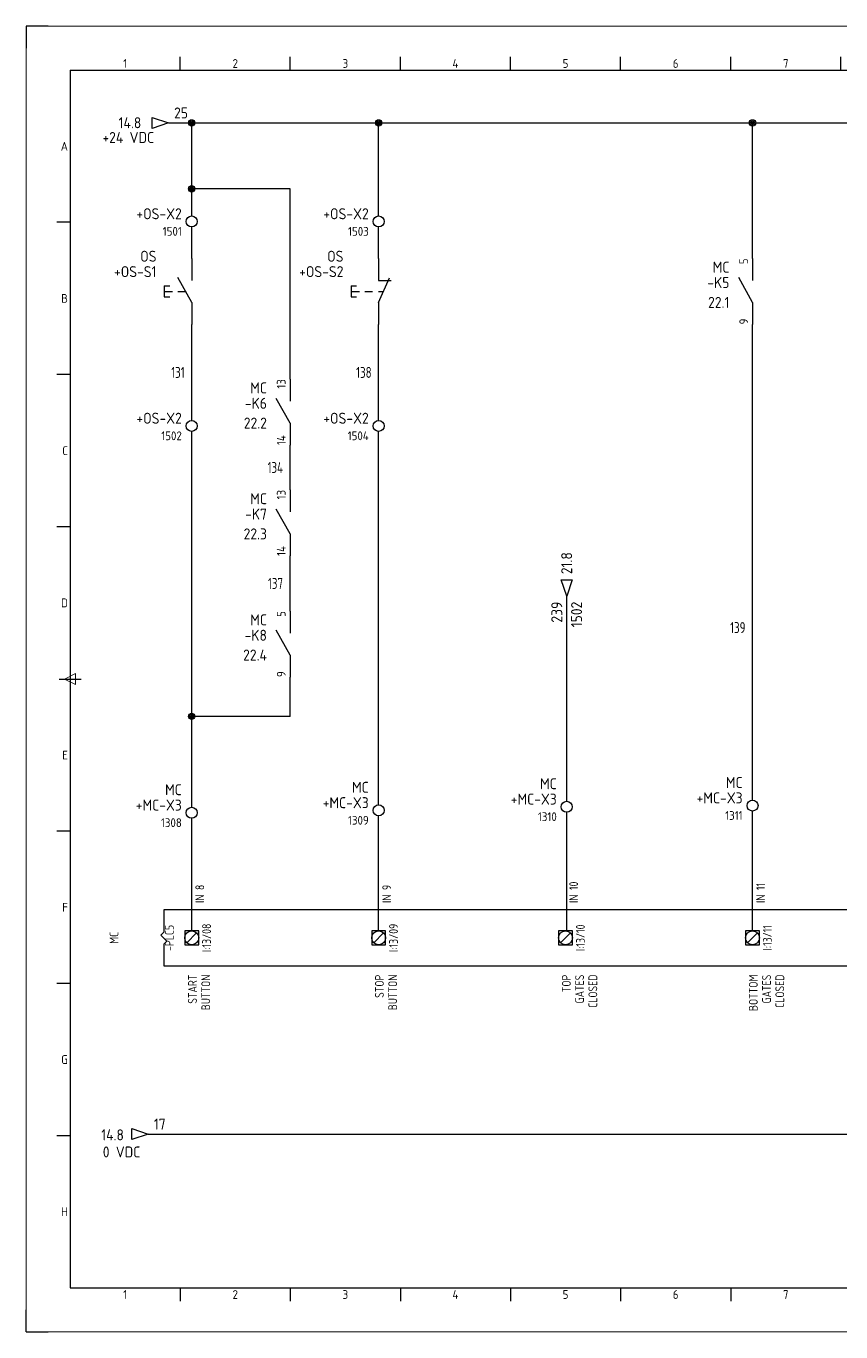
# Model space of a CAD drawing. Header units: millimetres. Extents: x 0 to 841, y 0 to 594.
# Drawn here: x 0 to 370, y 0 to 594 of the extents above; entities that cross this region are included whole.
import ezdxf
from ezdxf.enums import TextEntityAlignment as Align

# ---------------------------------------------------------------- set-up
doc = ezdxf.new("R2010")
doc.units = ezdxf.units.MM
doc.header["$LTSCALE"] = 12
for name, color, linetype in [('AE_BOR', 1, 'Continuous'), ('BLU_1.0mm^2', 5, 'Continuous'), ('BLU_1.5mm^2', 5, 'Continuous'), ('DESC', 150, 'Continuous'), ('GRN_2.5mm^2', 3, 'Continuous'), ('GRY_0.5mm^2', 9, 'Continuous'), ('LOC', 8, 'Continuous'), ('SYMS', 7, 'Continuous'), ('TAGS', 150, 'Continuous'), ('TERMS', 123, 'Continuous'), ('WIRENO', 72, 'Continuous'), ('WIREREF_DEST', 52, 'Continuous'), ('XREF', 7, 'Continuous'), ('XREFCHILD', 134, 'Continuous')]:
    doc.layers.add(name, color=color, linetype=linetype)
doc.styles.add('WD_IEC', font='isocp2.shx', dxfattribs={"width": 0.9, "height": 4, "bigfont": 'gbcbig.shx'})

# ---------------------------------------------------------------- blocks, each defined once
blk = doc.blocks.new('gb_a1')
for p, q in [((20, 574), (20, 20)), ((20, 574), (821, 574)), ((20, 20), (821, 20))]:
    blk.add_line(p, q)
at = {"layer": 'AE_BOR', "lineweight": 30}
for p, q in [((10, 594), (0, 594)), ((0, 594), (0, 584)), ((0, 0), (0, 10)), ((0, 0), (10, 0))]:
    blk.add_line(p, q, dxfattribs=at)
at = {"layer": 'AE_BOR', "color": 1, "lineweight": 15}
for p, q in [((0, 594), (841, 594)), ((0, 0), (0, 594)), ((17.5, 297), (22.5, 299.5)), ((22.5, 294.5), (17.5, 297)), ((22.5, 299.5), (22.5, 294.5)), ((841, 0), (0, 0))]:
    blk.add_line(p, q, dxfattribs=at)
at = {"layer": 'AE_BOR'}
for p, q in [((70.0625, 574), (70.0625, 580)), ((120.125, 574), (120.125, 580)), ((170.1875, 574), (170.1875, 580)), ((220.25, 574), (220.25, 580)), ((270.3125, 574), (270.3125, 580)), ((320.375, 574), (320.375, 580)), ((370.4375, 574), (370.4375, 580)), ((20, 504.75), (14, 504.75)), ((20, 435.5), (14, 435.5)), ((20, 366.25), (14, 366.25)), ((20, 227.75), (14, 227.75)), ((20, 158.5), (14, 158.5)), ((20, 89.25), (14, 89.25)), ((70.0625, 20), (70.0625, 14)), ((120.125, 20), (120.125, 14)), ((170.1875, 20), (170.1875, 14)), ((220.25, 20), (220.25, 14)), ((270.3125, 20), (270.3125, 14)), ((320.375, 20), (320.375, 14))]:
    blk.add_line(p, q, dxfattribs=at)
at = {"layer": 'AE_BOR', "color": 2, "lineweight": 30}
blk.add_line((15, 297), (25, 297), dxfattribs=at)
at = {"layer": 'AE_BOR', "style": 'WD_IEC'}
for s, p in [('1', (45.03125, 575)), ('2', (95.09375, 575)), ('3', (145.15625, 575)), ('4', (195.21875, 575)), ('5', (245.28125, 575)), ('6', (295.34375, 575)), ('7', (345.40625, 575)), ('1', (45.03125, 15)), ('2', (95.09375, 15)), ('3', (145.15625, 15)), ('4', (195.21875, 15)), ('5', (245.28125, 15)), ('6', (295.34375, 15)), ('7', (345.40625, 15))]:
    blk.add_text(s, height=4, dxfattribs=at).set_placement(p, align=Align.CENTER)
for s, p in [('A', (19, 539.375)), ('B', (19, 470.125)), ('C', (19, 400.875)), ('D', (19, 331.625)), ('E', (19, 262.375)), ('F', (19, 193.125)), ('G', (19, 123.875)), ('H', (19, 54.625))]:
    blk.add_text(s, height=4, dxfattribs=at).set_placement(p, align=Align.MIDDLE_RIGHT)
blk = doc.blocks.new('PLCIO_51B4')
at = {"layer": 'SYMS', "ltscale": 25}
for p, q in [((-12.7, 12.7), (-12.7, 2.54)), ((689.53, 12.7), (-12.7, 12.7)), ((689.53, -12.7), (689.53, 12.7)), ((-12.7, 2.54), (-14.05, 1.19)), ((-14.05, 1.19), (-11.35, -1.5)), ((-11.35, -1.5), (-12.7, -2.85)), ((-12.7, -2.85), (-12.7, -12.7)), ((-12.7, -12.7), (689.53, -12.7))]:
    blk.add_line(p, q, dxfattribs=at)
at = {"layer": 'SYMS'}
for p, q in [((-3.18, 3.17), (-3.18, -3.18)), ((3.17, 3.17), (-3.18, 3.17)), ((-3.18, 3.17), (-3.18, -3.18)), ((3.17, 3.17), (-3.18, 3.17)), ((-2.25, -2.25), (2.25, 2.25)), ((3.17, -3.18), (3.17, 3.17)), ((3.17, -3.18), (3.17, 3.17)), ((81.83, 3.17), (81.83, -3.18)), ((88.17, 3.17), (81.83, 3.17)), ((81.83, 3.17), (81.83, -3.18)), ((88.17, 3.17), (81.83, 3.17)), ((82.75, -2.25), (87.25, 2.25)), ((88.17, -3.18), (88.17, 3.17)), ((88.17, -3.18), (88.17, 3.17)), ((166.82, 3.17), (166.82, -3.18)), ((173.18, 3.17), (166.82, 3.17)), ((166.82, 3.17), (166.82, -3.18)), ((173.18, 3.17), (166.82, 3.17)), ((167.75, -2.25), (172.25, 2.25)), ((173.18, -3.18), (173.18, 3.17)), ((173.18, -3.18), (173.18, 3.17)), ((251.82, 3.17), (251.82, -3.18)), ((258.18, 3.17), (251.82, 3.17)), ((251.82, 3.17), (251.82, -3.18)), ((258.18, 3.17), (251.82, 3.17)), ((252.75, -2.25), (257.25, 2.25)), ((258.18, -3.18), (258.18, 3.17)), ((258.18, -3.18), (258.18, 3.17)), ((336.82, 3.17), (336.82, -3.18)), ((343.18, 3.17), (336.82, 3.17)), ((336.82, 3.17), (336.82, -3.18)), ((343.18, 3.17), (336.82, 3.17)), ((337.75, -2.25), (342.25, 2.25)), ((343.18, -3.18), (343.18, 3.17)), ((343.18, -3.18), (343.18, 3.17)), ((421.82, 3.17), (421.82, -3.18)), ((428.18, 3.17), (421.82, 3.17)), ((421.82, 3.17), (421.82, -3.18)), ((428.18, 3.17), (421.82, 3.17)), ((422.75, -2.25), (427.25, 2.25)), ((428.18, -3.18), (428.18, 3.17)), ((428.18, -3.18), (428.18, 3.17)), ((506.82, 3.17), (506.82, -3.18)), ((513.17, 3.17), (506.82, 3.17)), ((506.82, 3.17), (506.82, -3.18)), ((513.17, 3.17), (506.82, 3.17)), ((507.75, -2.25), (512.25, 2.25)), ((513.17, -3.18), (513.17, 3.17)), ((513.17, -3.18), (513.17, 3.17)), ((591.83, 3.17), (591.83, -3.18)), ((598.17, 3.17), (591.83, 3.17)), ((591.83, 3.17), (591.83, -3.18)), ((598.17, 3.17), (591.83, 3.17)), ((592.75, -2.25), (597.25, 2.25)), ((598.17, -3.18), (598.17, 3.17)), ((598.17, -3.18), (598.17, 3.17)), ((676.83, 3.17), (676.83, -3.18)), ((683.17, 3.17), (676.83, 3.17)), ((677.75, -2.25), (682.25, 2.25)), ((683.17, -3.18), (683.17, 3.17)), ((-3.18, -3.18), (3.17, -3.18)), ((-3.18, -3.18), (3.17, -3.18)), ((81.83, -3.18), (88.17, -3.18)), ((81.83, -3.18), (88.17, -3.18)), ((166.82, -3.18), (173.18, -3.18)), ((166.82, -3.18), (173.18, -3.18)), ((251.82, -3.18), (258.18, -3.18)), ((251.82, -3.18), (258.18, -3.18)), ((336.82, -3.18), (343.18, -3.18)), ((336.82, -3.18), (343.18, -3.18)), ((421.82, -3.18), (428.18, -3.18)), ((421.82, -3.18), (428.18, -3.18)), ((506.82, -3.18), (513.17, -3.18)), ((506.82, -3.18), (513.17, -3.18)), ((591.83, -3.18), (598.17, -3.18)), ((591.83, -3.18), (598.17, -3.18)), ((676.83, -3.18), (683.17, -3.18))]:
    blk.add_line(p, q, dxfattribs=at)
for centre in [(0, 0), (85, 0), (170, 0), (255, 0), (340, 0), (425, 0), (510, 0), (595, 0), (680, 0)]:
    blk.add_circle(centre, 3.17, dxfattribs=at)
at = {"ltscale": 25, "style": 'WD_IEC', "width": 0.8}
blk.add_attdef('LOC', text='', height=3.17, rotation=90, dxfattribs=at).set_placement((-33.34, 0), align=Align.CENTER)
at = {"ltscale": 25, "style": 'WD_IEC'}
blk.add_attdef('TAG_1', text='', height=3.17, rotation=90, dxfattribs=at).set_placement((-8.17, 0), align=Align.CENTER)
at = {"layer": 'SYMS', "style": 'WD_IEC', "width": 0.9}
for tag, p in [('TERMDESC09', (1.65, 15.88)), ('TERMDESC10', (86.65, 15.88)), ('TERMDESC11', (171.65, 15.88)), ('TERMDESC12', (256.65, 15.88)), ('TERMDESC13', (341.65, 15.88)), ('TERMDESC14', (426.65, 15.88)), ('TERMDESC15', (511.65, 15.88)), ('TERMDESC16', (596.65, 15.88))]:
    blk.add_attdef(tag, text='', height=3.17, rotation=90, dxfattribs=at).set_placement(p, align=Align.TOP_LEFT)
at = {"layer": 'SYMS', "style": 'WD_IEC'}
for tag, p in [('TAGA09', (4.76, 0)), ('TAGA10', (89.76, 0)), ('TAGA12', (259.76, 0)), ('TAGA13', (344.76, 0)), ('TAGA14', (429.76, 0)), ('TAGA15', (514.76, 0)), ('TAGA16', (599.76, 0)), ('TAGA11', (174.76, 0))]:
    blk.add_attdef(tag, text='', height=3.17, rotation=90, dxfattribs=at).set_placement(p, align=Align.TOP_CENTER)
at = {"layer": 'SYMS', "style": 'WD_IEC', "width": 0.9}
for tag, p in [('TERM09', (-4.76, 0)), ('TERM10', (80.24, 0)), ('TERM11', (165.24, 0)), ('TERM12', (250.24, 0)), ('TERM13', (335.24, 0)), ('TERM14', (420.24, 0)), ('TERM15', (505.24, 0)), ('TERM16', (590.24, 0)), ('TERM17', (675.24, 0))]:
    blk.add_attdef(tag, text='', height=3.17, rotation=90, dxfattribs=at).set_placement(p, align=Align.CENTER)
at = {"layer": 'SYMS', "style": 'WD_IEC', "flags": 1}
for tag, p in [('X2TERM09', (0, 3.17)), ('X2TERM10', (85, 3.17)), ('X2TERM11', (170, 3.17)), ('X2TERM12', (255, 3.17)), ('X2TERM13', (340, 3.17)), ('X2TERM14', (425, 3.17)), ('X2TERM15', (510, 3.17)), ('X2TERM16', (595, 3.17)), ('X8TERM17', (680, -3.18))]:
    blk.add_attdef(tag, text='', height=0.254, rotation=90, dxfattribs=at).set_placement(p, align=Align.RIGHT)
at = {"layer": 'SYMS', "style": 'WD_IEC', "width": 0.9}
blk.add_attdef('TERMDESC17', text='', height=3.17, rotation=90, dxfattribs=at).set_placement((681.59, -15.88), align=Align.TOP_RIGHT)
for tag, p in [('DESCA09', (-2.38, -29.37)), ('DESCB09', (1.59, -29.37)), ('DESCC09', (5.56, -29.37)), ('DESCD09', (9.52, -29.37)), ('DESCE09', (13.49, -29.37)), ('DESCA10', (82.62, -29.37)), ('DESCB10', (86.59, -29.37)), ('DESCC10', (90.56, -29.37)), ('DESCD10', (94.53, -29.37)), ('DESCE10', (98.49, -29.37)), ('DESCA12', (252.62, -29.37)), ('DESCB12', (256.59, -29.37)), ('DESCC12', (260.56, -29.37)), ('DESCD12', (264.53, -29.37)), ('DESCE12', (268.49, -29.37)), ('DESCA13', (337.62, -29.37)), ('DESCB13', (341.59, -29.37)), ('DESCC13', (345.56, -29.37)), ('DESCD13', (349.53, -29.37)), ('DESCE13', (353.49, -29.37)), ('DESCA14', (422.62, -29.37)), ('DESCB14', (426.59, -29.37)), ('DESCC14', (430.56, -29.37)), ('DESCD14', (434.53, -29.37)), ('DESCE14', (438.49, -29.37)), ('DESCA15', (507.62, -29.37)), ('DESCB15', (511.59, -29.37)), ('DESCC15', (515.56, -29.37)), ('DESCD15', (519.53, -29.37)), ('DESCE15', (523.49, -29.37)), ('DESCA16', (592.62, -29.37)), ('DESCB16', (596.59, -29.37)), ('DESCC16', (600.56, -29.37)), ('DESCD16', (604.53, -29.37)), ('DESCE16', (608.49, -29.37)), ('DESCA11', (167.62, -29.37)), ('DESCB11', (171.59, -29.37)), ('DESCC11', (175.56, -29.37)), ('DESCD11', (179.53, -29.37)), ('DESCE11', (183.49, -29.37))]:
    blk.add_attdef(tag, text='', height=3.17, rotation=90, dxfattribs=at).set_placement(p, align=Align.RIGHT)
blk = doc.blocks.new('HA1D2')
blk.add_lwpolyline([(0, 0), (-1.25, 3.75), (1.25, 3.75)], close=True)
at = {"style": 'WD_IEC'}
blk.add_attdef('XREF', text='', height=2.5, rotation=90, dxfattribs=at).set_placement((0, 5), align=Align.MIDDLE_LEFT)
at = {"style": 'WD_IEC', "flags": 1}
blk.add_attdef('SIGCODE', text='', height=1, dxfattribs=at).set_placement((-2.5, 1.8), align=Align.RIGHT)
blk.add_attdef('X8TERM01', (0, 0), '', height=0.32, dxfattribs=at)
at = {"style": 'WD_IEC', "flags": 8}
blk.add_attdef('WIRENO', text='', height=2.5, rotation=90, dxfattribs=at).set_placement((-1, -1.25), align=Align.RIGHT)
at = {"style": 'WD_IEC'}
blk.add_attdef('DESC1', text='', height=2.5, rotation=90, dxfattribs=at).set_placement((1, -1.25), align=Align.TOP_RIGHT)
blk = doc.blocks.new('VPB12')
for p, q in [((0, 7.5), (0, 2.5)), ((0, -2.5), (2.5, 3.12)), ((-6.25, 1.25), (-6.25, -1.25)), ((-6.25, 1.25), (-5, 1.25)), ((-6.25, 0), (-4.38, 0)), ((-3.12, 0), (-1.39, 0)), ((0, 2.5), (2.87, 2.5)), ((0, 0), (1.11, 0)), ((-6.25, -1.25), (-5, -1.25)), ((0, -2.5), (0, -7.5))]:
    blk.add_line(p, q)
at = {"style": 'WD_IEC'}
for tag, p in [('INST', (-8, 10.25)), ('LOC', (-8, 6.75)), ('TAG1', (-8, 3.25)), ('DESC1', (-8, -10.35)), ('DESC2', (-8, -13.85)), ('DESC3', (-8, -17.35))]:
    blk.add_attdef(tag, text='', height=2.5, dxfattribs=at).set_placement(p, align=Align.RIGHT)
blk.add_attdef('TERM01', text='', height=2, rotation=90, dxfattribs=at).set_placement((-1, 7.5), align=Align.RIGHT)
at = {"style": 'WD_IEC', "flags": 1}
for tag, p, height in [('X2TERM01', (0, 7.5), 0.32), ('CONTACT', (0.5, 4.5), 1), ('X1LINK', (1.5, 0), 0.32), ('ASSYCODE', (1, -4), 1), ('FAMILY', (1, -5.5), 1), ('X8TERM02', (0, -7.5), 0.32), ('CATDESC', (1, -7), 1)]:
    blk.add_attdef(tag, p, '', height=height, dxfattribs=at)
at = {"style": 'WD_IEC', "flags": 9}
for tag, p in [('MFG', (-8.5, -0.25)), ('CAT', (-8.5, -2.75))]:
    blk.add_attdef(tag, text='', height=1.5, dxfattribs=at).set_placement(p, align=Align.RIGHT)
at = {"style": 'WD_IEC'}
blk.add_attdef('TERM02', (-1, -7.5), '', height=2, rotation=90, dxfattribs=at)
at = {"lineweight": 15, "style": 'WD_IEC'}
blk.add_attdef('XREF', text='', height=2.5, dxfattribs=at).set_placement((-8, -6.35), align=Align.RIGHT)
blk = doc.blocks.new('VPB11')
for p, q in [((0, 7.5), (0, 2.5)), ((0, -2.5), (-3.125, 3.125)), ((-6.25, 1.25), (-6.25, -1.25)), ((-6.25, 1.25), (-5, 1.25)), ((-6.25, 0), (-4.375, 0)), ((-3.125, 0), (-1.389, 0)), ((-6.25, -1.25), (-5, -1.25)), ((0, -2.5), (0, -7.5))]:
    blk.add_line(p, q)
at = {"style": 'WD_IEC'}
for tag, p in [('INST', (-8, 10.25)), ('LOC', (-8, 6.75)), ('TAG1', (-8, 3.25)), ('DESC1', (-8, -10.35)), ('DESC2', (-8, -13.85)), ('DESC3', (-8, -17.35))]:
    blk.add_attdef(tag, text='', height=2.5, dxfattribs=at).set_placement(p, align=Align.RIGHT)
blk.add_attdef('TERM01', text='', height=2, rotation=90, dxfattribs=at).set_placement((-1, 7.5), align=Align.RIGHT)
at = {"style": 'WD_IEC', "flags": 1}
for tag, p, height in [('X2TERM01', (0, 7.5), 0.32), ('CONTACT', (0.5, 4.5), 1), ('X1LINK', (0, 0), 0.32), ('ASSYCODE', (1, -4), 1), ('FAMILY', (1, -5.5), 1), ('X8TERM02', (0, -7.5), 0.32), ('CATDESC', (1, -7), 1)]:
    blk.add_attdef(tag, p, '', height=height, dxfattribs=at)
at = {"style": 'WD_IEC', "flags": 9}
for tag, p in [('MFG', (-8.5, -0.25)), ('CAT', (-8.5, -2.75))]:
    blk.add_attdef(tag, text='', height=1.5, dxfattribs=at).set_placement(p, align=Align.RIGHT)
at = {"style": 'WD_IEC'}
blk.add_attdef('TERM02', (-1, -7.5), '', height=2, rotation=90, dxfattribs=at)
at = {"lineweight": 15, "style": 'WD_IEC'}
blk.add_attdef('XREF', text='', height=2.5, dxfattribs=at).set_placement((-8, -6.35), align=Align.RIGHT)
blk = doc.blocks.new('VCR21')
for p, q in [((0, 7.5), (0, 2.5)), ((0, -2.5), (-3.125, 3.125)), ((0, -2.5), (0, -7.5))]:
    blk.add_line(p, q)
at = {"style": 'WD_IEC'}
for tag, p in [('INST', (-5.25, 7.75)), ('LOC', (-5.25, 4.25)), ('TAG2', (-5.25, 0.75)), ('XREF', (-5.25, -3.75)), ('DESC1', (-5.25, -7.6)), ('DESC2', (-5.25, -11.1)), ('DESC3', (-5.25, -14.6))]:
    blk.add_attdef(tag, text='', height=2.5, dxfattribs=at).set_placement(p, align=Align.RIGHT)
blk.add_attdef('TERM01', text='', height=2, rotation=90, dxfattribs=at).set_placement((-1, 7.5), align=Align.RIGHT)
at = {"style": 'WD_IEC', "flags": 1}
for tag, p, height in [('X2TERM01', (0, 7.5), 0.32), ('X4LINK', (-2, 0), 0.32), ('X1LINK', (-0.5, 0), 0.32), ('CONTACT', (4, -3.5), 1), ('FAMILY', (4, -5), 1), ('X8TERM02', (0, -7.5), 0.32)]:
    blk.add_attdef(tag, p, '', height=height, dxfattribs=at)
at = {"style": 'WD_IEC'}
blk.add_attdef('TERM02', (-1, -7.5), '', height=2, rotation=90, dxfattribs=at)
blk = doc.blocks.new('HA1D3')
blk.add_lwpolyline([(0, 0), (-3.75, -1.25), (-3.75, 1.25)], close=True)
at = {"style": 'WD_IEC'}
for tag, p, height, flags in [('WIRENO', (1.25, 1), 2.5, 8), ('X1TERM01', (0, 0), 0.32, 1)]:
    blk.add_attdef(tag, p, '', height=height, dxfattribs=dict(at, flags=flags))
blk.add_attdef('XREF', text='', height=2.5, dxfattribs=at).set_placement((-5, 0), align=Align.MIDDLE_RIGHT)
at = {"style": 'WD_IEC', "flags": 1}
blk.add_attdef('SIGCODE', text='', height=1, dxfattribs=at).set_placement((-2.5, 1.8), align=Align.RIGHT)
at = {"style": 'WD_IEC'}
blk.add_attdef('DESC1', text='', height=2.5, dxfattribs=at).set_placement((1.25, -1), align=Align.TOP_LEFT)
blk = doc.blocks.new('VT0002')
blk.add_circle((0, 0), 1.25)
at = {"style": 'WD_IEC'}
for tag, p in [('INST', (-2.25, 7.5)), ('LOC', (-2.25, 4))]:
    blk.add_attdef(tag, text='', height=2.5, dxfattribs=at).set_placement(p, align=Align.RIGHT)
at = {"style": 'WD_IEC', "flags": 1}
for tag, p, height in [('ASSYCODE', (2.75, 10.75), 1), ('CATDESC', (2.75, 9.25), 1), ('MFG', (2.75, 7.25), 1.5), ('CAT', (2.75, 4.75), 1.5), ('X4TERM01', (-1.25, 0), 0.32), ('X4PIN01', (-1.25, 1), 0.4), ('X4TERMDESC01', (-1.25, 0.5), 0.4), ('X2TERM01', (0, 1.25), 0.32), ('X2PIN01', (0, 2.25), 0.4), ('X2TERMDESC01', (0, 1.75), 0.4), ('X8PIN01', (0, -0.25), 0.4), ('X1TERM01', (1.25, 0), 0.32), ('X1PIN01', (1.25, 1), 0.4), ('X1TERMDESC01', (1.25, 0.5), 0.4), ('X8TERM01', (0, -1.25), 0.32), ('X8TERMDESC01', (0, -0.75), 0.4), ('STRIPSEQ', (0, -3), 0.4), ('LINKTERM', (0, -2), 0.4)]:
    blk.add_attdef(tag, p, '', height=height, dxfattribs=at)
at = {"style": 'WD_IEC', "flags": 8}
for tag, height, p in [('TAGSTRIP', 2.5, (-2.25, 0.5)), ('TERM01', 2, (-2.25, -3.25))]:
    blk.add_attdef(tag, text='', height=height, dxfattribs=at).set_placement(p, align=Align.RIGHT)
blk = doc.blocks.new('WD_WNV')
at = {"linetype": 'Continuous', "style": 'WD_IEC', "width": 0.8}
blk.add_attdef('WIRENO', text='', height=2.5, dxfattribs=at).set_placement((-1.6, 0), align=Align.MIDDLE_RIGHT)
at = {"style": 'WD_IEC', "flags": 1}
for tag, p in [('W08USER', (-1, 0.375)), ('W04USER', (-1, 0.875)), ('W05USER', (-1, 0.75)), ('W09USER', (-1, 0.25)), ('W03USER', (-1, 1)), ('W06USER', (-1, 0.625)), ('W07USER', (-1, 0.5)), ('W02USER', (-1, 1.125)), ('W01USER', (-1, 1.25)), ('W10USER', (-1, 0.125))]:
    blk.add_attdef(tag, text='', height=0.08, dxfattribs=at).set_placement(p, align=Align.CENTER)
blk = doc.blocks.new('wddot')
for radius in [0.72, 0.449, 0.223]:
    blk.add_circle((0, 0), radius)

msp = doc.modelspace()

# ---------------------------------------------------------------- linework, layer by layer
at = {"layer": 'BLU_1.0mm^2', "ltscale": 25}
for p, q in [((64.78, 550), (759.39, 550)), ((75.29, 507.63), (75.29, 550)), ((160.29, 507.63), (160.29, 550)), ((330.29, 488.32), (330.29, 550))]:
    msp.add_line(p, q, dxfattribs=at)
at = {"layer": 'BLU_1.5mm^2', "ltscale": 4}
for p, q in [((120, 520), (75.29, 520)), ((120, 433.42), (120, 520)), ((160.29, 488.32), (160.29, 502.63)), ((75.29, 414.63), (75.29, 458.32)), ((160.29, 414.63), (160.29, 458.32))]:
    msp.add_line(p, q, dxfattribs=at)
at = {"layer": 'BLU_1.5mm^2'}
for p, q in [((75.29, 488.32), (75.29, 502.63)), ((330.29, 241.91), (330.29, 458.32)), ((75.29, 238.64), (75.29, 409.63)), ((160.29, 239.73), (160.29, 409.63)), ((120, 383.01), (120, 403.42)), ((120, 327.89), (120, 353.01)), ((245.79, 241.36), (245.79, 334.67)), ((120, 280), (120, 297.89))]:
    msp.add_line(p, q, dxfattribs=at)
at = {"layer": 'BLU_1.5mm^2', "ltscale": 25}
msp.add_line((120, 280), (75.29, 280), dxfattribs=at)
at = {"layer": 'GRN_2.5mm^2', "ltscale": 25}
msp.add_line((55.55, 90), (786.85, 90), dxfattribs=at)
at = {"layer": 'GRY_0.5mm^2'}
for p, q in [((75.29, 182.42), (75.29, 233.64)), ((160.29, 182.42), (160.29, 234.73)), ((245.79, 182.42), (245.79, 236.36)), ((330.29, 182.42), (330.29, 236.91))]:
    msp.add_line(p, q, dxfattribs=at)

# ---------------------------------------------------------------- block references
msp.add_blockref('gb_a1', (0, 0))
at = {"layer": 'SYMS', "ltscale": 25}
ref = msp.add_blockref('HA1D3', (64.78, 550), dxfattribs=dict(at, xscale=2, yscale=2, zscale=2))
ref.add_attrib('WIRENO', '25', (67.28, 552), dxfattribs={"layer": 'WIREREF_DEST', "height": 5, "style": 'WD_IEC', "flags": 8})
ref.add_attrib('DESC1', '+24 VDC', dxfattribs={"layer": 'DESC', "height": 5, "style": 'WD_IEC'}).set_placement((34.69, 545.83), align=Align.TOP_LEFT)
ref.add_attrib('XREF', '14.8', dxfattribs={"layer": 'XREF', "height": 5, "style": 'WD_IEC'}).set_placement((52.36, 550.04), align=Align.MIDDLE_RIGHT)
at = {"layer": 'SYMS', "xscale": 2, "yscale": 2, "zscale": 2}
for p in [(75.29, 550), (160.29, 550), (330.29, 550), (75.29, 520), (75.29, 280)]:
    msp.add_blockref('wddot', p, dxfattribs=at)
at = {"layer": 'SYMS', "ltscale": 25}
ref = msp.add_blockref('VT0002', (75.29, 505.13), dxfattribs=dict(at, xscale=2, yscale=2, zscale=2))
ref.add_attrib('TAGSTRIP', '+OS-X2', dxfattribs={"layer": 'TAGS', "height": 5, "style": 'WD_IEC', "flags": 8}).set_placement((70.79, 506.13), align=Align.RIGHT)
ref.add_attrib('TERM01', '1501', dxfattribs={"layer": 'TERMS', "height": 4, "style": 'WD_IEC', "flags": 8}).set_placement((70.79, 498.63), align=Align.RIGHT)
ref = msp.add_blockref('VT0002', (160.29, 505.13), dxfattribs=dict(at, xscale=2, yscale=2, zscale=2))
ref.add_attrib('TAGSTRIP', '+OS-X2', dxfattribs={"layer": 'TAGS', "height": 5, "style": 'WD_IEC', "flags": 8}).set_placement((155.79, 506.13), align=Align.RIGHT)
ref.add_attrib('TERM01', '1503', dxfattribs={"layer": 'TERMS', "height": 4, "style": 'WD_IEC', "flags": 8}).set_placement((155.79, 498.63), align=Align.RIGHT)
ref = msp.add_blockref('VPB11', (75.29, 473.32), dxfattribs=dict(at, xscale=2, yscale=2, zscale=2))
ref.add_attrib('TAG1', '+OS-S1', dxfattribs={"layer": 'TAGS', "height": 5, "style": 'WD_IEC'}).set_placement((59.29, 479.82), align=Align.RIGHT)
ref.add_attrib('LOC', 'OS', dxfattribs={"layer": 'LOC', "height": 5, "style": 'WD_IEC'}).set_placement((59.29, 486.82), align=Align.RIGHT)
ref = msp.add_blockref('VPB12', (160.29, 473.32), dxfattribs=dict(at, xscale=2, yscale=2, zscale=2))
ref.add_attrib('TAG1', '+OS-S2', dxfattribs={"layer": 'TAGS', "height": 5, "style": 'WD_IEC'}).set_placement((144.29, 479.82), align=Align.RIGHT)
ref.add_attrib('LOC', 'OS', dxfattribs={"layer": 'LOC', "height": 5, "style": 'WD_IEC'}).set_placement((144.29, 486.82), align=Align.RIGHT)
ref = msp.add_blockref('VCR21', (330.29, 473.32), dxfattribs=dict(at, xscale=2, yscale=2, zscale=2))
ref.add_attrib('TAG2', '-K5', dxfattribs={"layer": 'TAGS', "height": 5, "style": 'WD_IEC'}).set_placement((319.79, 474.82), align=Align.RIGHT)
ref.add_attrib('LOC', 'MC', dxfattribs={"layer": 'LOC', "height": 5, "style": 'WD_IEC'}).set_placement((319.79, 481.82), align=Align.RIGHT)
ref.add_attrib('XREF', '22.1', dxfattribs={"layer": 'XREFCHILD', "height": 5, "style": 'WD_IEC'}).set_placement((319.79, 465.82), align=Align.RIGHT)
ref.add_attrib('TERM01', '5', dxfattribs={"layer": 'TERMS', "height": 4, "rotation": 90, "style": 'WD_IEC'}).set_placement((328.29, 488.32), align=Align.RIGHT)
ref.add_attrib('TERM02', '9', (328.29, 458.32), dxfattribs={"layer": 'TERMS', "height": 4, "rotation": 90, "style": 'WD_IEC'})
ref = msp.add_blockref('VCR21', (120, 418.42), dxfattribs=dict(at, xscale=2, yscale=2, zscale=2))
ref.add_attrib('TAG2', '-K6', dxfattribs={"layer": 'TAGS', "height": 5, "style": 'WD_IEC'}).set_placement((109.5, 419.92), align=Align.RIGHT)
ref.add_attrib('LOC', 'MC', dxfattribs={"layer": 'LOC', "height": 5, "style": 'WD_IEC'}).set_placement((109.5, 426.92), align=Align.RIGHT)
ref.add_attrib('XREF', '22.2', dxfattribs={"layer": 'XREFCHILD', "height": 5, "style": 'WD_IEC'}).set_placement((109.5, 410.92), align=Align.RIGHT)
ref.add_attrib('TERM01', '13', dxfattribs={"layer": 'TERMS', "height": 4, "rotation": 90, "style": 'WD_IEC'}).set_placement((118, 433.42), align=Align.RIGHT)
ref.add_attrib('TERM02', '14', (118, 403.42), dxfattribs={"layer": 'TERMS', "height": 4, "rotation": 90, "style": 'WD_IEC'})
ref = msp.add_blockref('VT0002', (75.29, 412.13), dxfattribs=dict(at, xscale=2, yscale=2, zscale=2))
ref.add_attrib('TAGSTRIP', '+OS-X2', dxfattribs={"layer": 'TAGS', "height": 5, "style": 'WD_IEC', "flags": 8}).set_placement((70.79, 413.13), align=Align.RIGHT)
ref.add_attrib('TERM01', '1502', dxfattribs={"layer": 'TERMS', "height": 4, "style": 'WD_IEC', "flags": 8}).set_placement((70.79, 405.63), align=Align.RIGHT)
ref = msp.add_blockref('VT0002', (160.29, 412.13), dxfattribs=dict(at, xscale=2, yscale=2, zscale=2))
ref.add_attrib('TAGSTRIP', '+OS-X2', dxfattribs={"layer": 'TAGS', "height": 5, "style": 'WD_IEC', "flags": 8}).set_placement((155.79, 413.13), align=Align.RIGHT)
ref.add_attrib('TERM01', '1504', dxfattribs={"layer": 'TERMS', "height": 4, "style": 'WD_IEC', "flags": 8}).set_placement((155.79, 405.63), align=Align.RIGHT)
ref = msp.add_blockref('VCR21', (120, 368.01), dxfattribs=dict(at, xscale=2, yscale=2, zscale=2))
ref.add_attrib('TAG2', '-K7', dxfattribs={"layer": 'TAGS', "height": 5, "style": 'WD_IEC'}).set_placement((109.5, 369.51), align=Align.RIGHT)
ref.add_attrib('LOC', 'MC', dxfattribs={"layer": 'LOC', "height": 5, "style": 'WD_IEC'}).set_placement((109.5, 376.51), align=Align.RIGHT)
ref.add_attrib('XREF', '22.3', dxfattribs={"layer": 'XREFCHILD', "height": 5, "style": 'WD_IEC'}).set_placement((109.5, 360.51), align=Align.RIGHT)
ref.add_attrib('TERM01', '13', dxfattribs={"layer": 'TERMS', "height": 4, "rotation": 90, "style": 'WD_IEC'}).set_placement((118, 383.01), align=Align.RIGHT)
ref.add_attrib('TERM02', '14', (118, 353.01), dxfattribs={"layer": 'TERMS', "height": 4, "rotation": 90, "style": 'WD_IEC'})
ref = msp.add_blockref('HA1D2', (245.79, 334.67), dxfattribs=dict(at, xscale=2, yscale=2, zscale=2))
ref.add_attrib('WIRENO', '239', dxfattribs={"layer": 'WIREREF_DEST', "height": 5, "rotation": 90, "style": 'WD_IEC', "flags": 8}).set_placement((243.79, 332.17), align=Align.RIGHT)
ref.add_attrib('DESC1', '1502', dxfattribs={"layer": 'DESC', "height": 5, "rotation": 90, "style": 'WD_IEC'}).set_placement((247.79, 332.17), align=Align.TOP_RIGHT)
ref.add_attrib('XREF', '21.8', dxfattribs={"layer": 'XREF', "height": 5, "rotation": 90, "style": 'WD_IEC'}).set_placement((245.79, 344.67), align=Align.MIDDLE_LEFT)
ref = msp.add_blockref('VCR21', (120, 312.89), dxfattribs=dict(at, xscale=2, yscale=2, zscale=2))
ref.add_attrib('TAG2', '-K8', dxfattribs={"layer": 'TAGS', "height": 5, "style": 'WD_IEC'}).set_placement((109.5, 314.39), align=Align.RIGHT)
ref.add_attrib('LOC', 'MC', dxfattribs={"layer": 'LOC', "height": 5, "style": 'WD_IEC'}).set_placement((109.5, 321.39), align=Align.RIGHT)
ref.add_attrib('XREF', '22.4', dxfattribs={"layer": 'XREFCHILD', "height": 5, "style": 'WD_IEC'}).set_placement((109.5, 305.39), align=Align.RIGHT)
ref.add_attrib('TERM01', '5', dxfattribs={"layer": 'TERMS', "height": 4, "rotation": 90, "style": 'WD_IEC'}).set_placement((118, 327.89), align=Align.RIGHT)
ref.add_attrib('TERM02', '9', (118, 297.89), dxfattribs={"layer": 'TERMS', "height": 4, "rotation": 90, "style": 'WD_IEC'})
at = {"layer": 'SYMS'}
ref = msp.add_blockref('VT0002', (160.29, 237.23), dxfattribs=dict(at, xscale=2, yscale=2, zscale=2))
ref.add_attrib('TAGSTRIP', '+MC-X3', dxfattribs={"layer": 'TAGS', "height": 5, "style": 'WD_IEC', "flags": 8}).set_placement((155.79, 238.23), align=Align.RIGHT)
ref.add_attrib('LOC', 'MC', dxfattribs={"layer": 'LOC', "height": 5, "style": 'WD_IEC'}).set_placement((155.79, 245.23), align=Align.RIGHT)
ref.add_attrib('TERM01', '1309', dxfattribs={"layer": 'TERMS', "height": 4, "style": 'WD_IEC', "flags": 8}).set_placement((155.79, 230.73), align=Align.RIGHT)
ref = msp.add_blockref('VT0002', (245.79, 238.86), dxfattribs=dict(at, xscale=2, yscale=2, zscale=2))
ref.add_attrib('TAGSTRIP', '+MC-X3', dxfattribs={"layer": 'TAGS', "height": 5, "style": 'WD_IEC', "flags": 8}).set_placement((241.29, 239.86), align=Align.RIGHT)
ref.add_attrib('LOC', 'MC', dxfattribs={"layer": 'LOC', "height": 5, "style": 'WD_IEC'}).set_placement((241.29, 246.86), align=Align.RIGHT)
ref.add_attrib('TERM01', '1310', dxfattribs={"layer": 'TERMS', "height": 4, "style": 'WD_IEC', "flags": 8}).set_placement((241.29, 232.36), align=Align.RIGHT)
ref = msp.add_blockref('VT0002', (330.29, 239.41), dxfattribs=dict(at, xscale=2, yscale=2, zscale=2))
ref.add_attrib('TAGSTRIP', '+MC-X3', dxfattribs={"layer": 'TAGS', "height": 5, "style": 'WD_IEC', "flags": 8}).set_placement((325.79, 240.41), align=Align.RIGHT)
ref.add_attrib('LOC', 'MC', dxfattribs={"layer": 'LOC', "height": 5, "style": 'WD_IEC'}).set_placement((325.79, 247.41), align=Align.RIGHT)
ref.add_attrib('TERM01', '1311', dxfattribs={"layer": 'TERMS', "height": 4, "style": 'WD_IEC', "flags": 8}).set_placement((325.79, 232.91), align=Align.RIGHT)
ref = msp.add_blockref('VT0002', (75.29, 236.14), dxfattribs=dict(at, xscale=2, yscale=2, zscale=2))
ref.add_attrib('TAGSTRIP', '+MC-X3', dxfattribs={"layer": 'TAGS', "height": 5, "style": 'WD_IEC', "flags": 8}).set_placement((70.79, 237.14), align=Align.RIGHT)
ref.add_attrib('LOC', 'MC', dxfattribs={"layer": 'LOC', "height": 5, "style": 'WD_IEC'}).set_placement((70.79, 244.14), align=Align.RIGHT)
ref.add_attrib('TERM01', '1308', dxfattribs={"layer": 'TERMS', "height": 4, "style": 'WD_IEC', "flags": 8}).set_placement((70.79, 229.64), align=Align.RIGHT)
at = {"layer": 'SYMS', "ltscale": 25}
ref = msp.add_blockref('PLCIO_51B4', (75.29, 179.24), dxfattribs=at)
ref.add_attrib('TAGA09', 'I:13/08', dxfattribs={"layer": 'TAGS', "ltscale": 25, "height": 4, "rotation": 90, "style": 'WD_IEC', "width": 0.9}).set_placement((80.05, 179.24), align=Align.TOP_CENTER)
ref.add_attrib('DESCA09', 'START', dxfattribs={"layer": 'DESC', "ltscale": 25, "height": 4, "rotation": 90, "style": 'WD_IEC', "width": 0.9}).set_placement((77.65, 162.51), align=Align.RIGHT)
ref.add_attrib('DESCB09', 'BUTTON', dxfattribs={"layer": 'DESC', "ltscale": 25, "height": 4, "rotation": 90, "style": 'WD_IEC', "width": 0.9}).set_placement((83.67, 162.51), align=Align.RIGHT)
ref.add_attrib('TERMDESC09', 'IN 8', dxfattribs={"layer": 'TERMS', "ltscale": 25, "height": 4, "rotation": 90, "style": 'WD_IEC', "width": 0.9}).set_placement((76.95, 195.12), align=Align.TOP_LEFT)
ref.add_attrib('TAGA10', 'I:13/09', dxfattribs={"layer": 'TAGS', "ltscale": 25, "height": 4, "rotation": 90, "style": 'WD_IEC', "width": 0.9}).set_placement((165.05, 179.24), align=Align.TOP_CENTER)
ref.add_attrib('DESCA10', 'STOP', dxfattribs={"layer": 'DESC', "ltscale": 25, "height": 4, "rotation": 90, "style": 'WD_IEC', "width": 0.9}).set_placement((162.65, 162.51), align=Align.RIGHT)
ref.add_attrib('DESCB10', 'BUTTON', dxfattribs={"layer": 'DESC', "ltscale": 25, "height": 4, "rotation": 90, "style": 'WD_IEC', "width": 0.9}).set_placement((168.67, 162.51), align=Align.RIGHT)
ref.add_attrib('TERMDESC10', 'IN 9', dxfattribs={"layer": 'TERMS', "ltscale": 25, "height": 4, "rotation": 90, "style": 'WD_IEC', "width": 0.9}).set_placement((161.95, 195.12), align=Align.TOP_LEFT)
ref.add_attrib('TAGA11', 'I:13/10', dxfattribs={"layer": 'TAGS', "ltscale": 25, "height": 4, "rotation": 90, "style": 'WD_IEC', "width": 0.9}).set_placement((250.05, 179.24), align=Align.TOP_CENTER)
ref.add_attrib('DESCA11', 'TOP', dxfattribs={"layer": 'DESC', "ltscale": 25, "height": 4, "rotation": 90, "style": 'WD_IEC', "width": 0.9}).set_placement((247.65, 162.51), align=Align.RIGHT)
ref.add_attrib('DESCB11', 'GATES', dxfattribs={"layer": 'DESC', "ltscale": 25, "height": 4, "rotation": 90, "style": 'WD_IEC', "width": 0.9}).set_placement((253.67, 162.51), align=Align.RIGHT)
ref.add_attrib('TERMDESC11', 'IN 10', dxfattribs={"layer": 'TERMS', "ltscale": 25, "height": 4, "rotation": 90, "style": 'WD_IEC', "width": 0.9}).set_placement((246.95, 195.12), align=Align.TOP_LEFT)
ref.add_attrib('DESCC11', 'CLOSED', dxfattribs={"layer": 'DESC', "ltscale": 25, "height": 4, "rotation": 90, "style": 'WD_IEC', "width": 0.9}).set_placement((259.69, 162.51), align=Align.RIGHT)
ref.add_attrib('TAGA12', 'I:13/11', dxfattribs={"layer": 'TAGS', "ltscale": 25, "height": 4, "rotation": 90, "style": 'WD_IEC', "width": 0.9}).set_placement((335.05, 179.24), align=Align.TOP_CENTER)
ref.add_attrib('DESCA12', 'BOTTOM', dxfattribs={"layer": 'DESC', "ltscale": 25, "height": 4, "rotation": 90, "style": 'WD_IEC', "width": 0.9}).set_placement((332.65, 162.51), align=Align.RIGHT)
ref.add_attrib('DESCB12', 'GATES', dxfattribs={"layer": 'DESC', "ltscale": 25, "height": 4, "rotation": 90, "style": 'WD_IEC', "width": 0.9}).set_placement((338.67, 162.51), align=Align.RIGHT)
ref.add_attrib('TERMDESC12', 'IN 11', dxfattribs={"layer": 'TERMS', "ltscale": 25, "height": 4, "rotation": 90, "style": 'WD_IEC', "width": 0.9}).set_placement((331.95, 195.12), align=Align.TOP_LEFT)
ref.add_attrib('DESCC12', 'CLOSED', dxfattribs={"layer": 'DESC', "ltscale": 25, "height": 4, "rotation": 90, "style": 'WD_IEC', "width": 0.9}).set_placement((344.69, 162.51), align=Align.RIGHT)
ref.add_attrib('TAGA13', 'I:13/12', dxfattribs={"layer": 'TAGS', "ltscale": 25, "height": 4, "rotation": 90, "style": 'WD_IEC', "width": 0.9}).set_placement((420.05, 179.24), align=Align.TOP_CENTER)
ref.add_attrib('DESCA13', 'EMERGENCY', dxfattribs={"layer": 'DESC', "ltscale": 25, "height": 4, "rotation": 90, "style": 'WD_IEC', "width": 0.9}).set_placement((413.44, 163.56), align=Align.RIGHT)
ref.add_attrib('DESCB13', 'STOP', dxfattribs={"layer": 'DESC', "ltscale": 25, "height": 4, "rotation": 90, "style": 'WD_IEC', "width": 0.9}).set_placement((419.87, 163.56), align=Align.RIGHT)
ref.add_attrib('TERMDESC13', 'IN 12', dxfattribs={"layer": 'TERMS', "ltscale": 25, "height": 4, "rotation": 90, "style": 'WD_IEC', "width": 0.9}).set_placement((416.95, 195.12), align=Align.TOP_LEFT)
ref.add_attrib('DESCC13', 'OK', dxfattribs={"layer": 'DESC', "ltscale": 25, "height": 4, "rotation": 90, "style": 'WD_IEC', "width": 0.9}).set_placement((425.89, 163.56), align=Align.RIGHT)
ref.add_attrib('TAGA14', 'I:13/13', dxfattribs={"layer": 'TAGS', "ltscale": 25, "height": 4, "rotation": 90, "style": 'WD_IEC', "width": 0.9}).set_placement((505.05, 179.24), align=Align.TOP_CENTER)
ref.add_attrib('DESCA14', 'VACUUM', dxfattribs={"layer": 'DESC', "ltscale": 25, "height": 4, "rotation": 90, "style": 'WD_IEC', "width": 0.9}).set_placement((498.44, 163.56), align=Align.RIGHT)
ref.add_attrib('DESCB14', 'VALVE', dxfattribs={"layer": 'DESC', "ltscale": 25, "height": 4, "rotation": 90, "style": 'WD_IEC', "width": 0.9}).set_placement((504.87, 163.56), align=Align.RIGHT)
ref.add_attrib('TERMDESC14', 'IN 13', dxfattribs={"layer": 'TERMS', "ltscale": 25, "height": 4, "rotation": 90, "style": 'WD_IEC', "width": 0.9}).set_placement((501.95, 195.12), align=Align.TOP_LEFT)
ref.add_attrib('DESCC14', 'GATE', dxfattribs={"layer": 'DESC', "ltscale": 25, "height": 4, "rotation": 90, "style": 'WD_IEC', "width": 0.9}).set_placement((510.89, 163.56), align=Align.RIGHT)
ref.add_attrib('DESCD14', '(BIG CAM)', dxfattribs={"layer": 'DESC', "ltscale": 25, "height": 4, "rotation": 90, "style": 'WD_IEC', "width": 0.9}).set_placement((516.91, 163.56), align=Align.RIGHT)
ref.add_attrib('TAGA15', 'I:13/14', dxfattribs={"layer": 'TAGS', "ltscale": 25, "height": 4, "rotation": 90, "style": 'WD_IEC', "width": 0.9}).set_placement((590.05, 179.24), align=Align.TOP_CENTER)
ref.add_attrib('DESCA15', 'VACUUM', dxfattribs={"layer": 'DESC', "ltscale": 25, "height": 4, "rotation": 90, "style": 'WD_IEC', "width": 0.9}).set_placement((583.44, 163.56), align=Align.RIGHT)
ref.add_attrib('DESCB15', 'LEVEL', dxfattribs={"layer": 'DESC', "ltscale": 25, "height": 4, "rotation": 90, "style": 'WD_IEC', "width": 0.9}).set_placement((589.87, 163.56), align=Align.RIGHT)
ref.add_attrib('TERMDESC15', 'IN 14', dxfattribs={"layer": 'TERMS', "ltscale": 25, "height": 4, "rotation": 90, "style": 'WD_IEC', "width": 0.9}).set_placement((586.95, 195.12), align=Align.TOP_LEFT)
ref.add_attrib('DESCC15', 'OK', dxfattribs={"layer": 'DESC', "ltscale": 25, "height": 4, "rotation": 90, "style": 'WD_IEC', "width": 0.9}).set_placement((596.94, 164.61), align=Align.RIGHT)
ref.add_attrib('TAGA16', 'I:13/15', dxfattribs={"layer": 'TAGS', "ltscale": 25, "height": 4, "rotation": 90, "style": 'WD_IEC', "width": 0.9}).set_placement((675.05, 179.24), align=Align.TOP_CENTER)
ref.add_attrib('DESCA16', 'POWDER', dxfattribs={"layer": 'DESC', "ltscale": 25, "height": 4, "rotation": 90, "style": 'WD_IEC', "width": 0.9}).set_placement((669.49, 164.61), align=Align.RIGHT)
ref.add_attrib('DESCB16', 'LEVEL', dxfattribs={"layer": 'DESC', "ltscale": 25, "height": 4, "rotation": 90, "style": 'WD_IEC', "width": 0.9}).set_placement((675.92, 164.61), align=Align.RIGHT)
ref.add_attrib('TERMDESC16', 'IN 15', dxfattribs={"layer": 'TERMS', "ltscale": 25, "height": 4, "rotation": 90, "style": 'WD_IEC', "width": 0.9}).set_placement((671.95, 195.12), align=Align.TOP_LEFT)
ref.add_attrib('DESCC16', 'OK', dxfattribs={"layer": 'DESC', "ltscale": 25, "height": 4, "rotation": 90, "style": 'WD_IEC', "width": 0.9}).set_placement((681.94, 164.61), align=Align.RIGHT)
ref.add_attrib('TERMDESC17', 'DC COM', dxfattribs={"layer": 'TERMS', "ltscale": 25, "height": 4, "rotation": 90, "style": 'WD_IEC', "width": 0.9}).set_placement((756.88, 163.37), align=Align.TOP_RIGHT)
ref.add_attrib('LOC', 'MC', dxfattribs={"layer": 'LOC', "ltscale": 25, "height": 4, "rotation": 90, "style": 'WD_IEC', "width": 0.9}).set_placement((41.95, 179.24), align=Align.CENTER)
ref.add_attrib('TAG_1', '-PLC5', dxfattribs={"layer": 'TAGS', "ltscale": 25, "height": 4, "rotation": 90, "style": 'WD_IEC', "width": 0.9}).set_placement((67.13, 179.24), align=Align.CENTER)
ref = msp.add_blockref('HA1D3', (55.55, 90), dxfattribs=dict(at, xscale=2, yscale=2, zscale=2))
ref.add_attrib('WIRENO', '17', (58.05, 92), dxfattribs={"layer": 'WIREREF_DEST', "height": 5, "style": 'WD_IEC', "flags": 8})
ref.add_attrib('DESC1', '0 VDC', dxfattribs={"layer": 'DESC', "height": 5, "style": 'WD_IEC'}).set_placement((34.85, 84.34), align=Align.TOP_LEFT)
ref.add_attrib('XREF', '14.8', dxfattribs={"layer": 'XREF', "height": 5, "style": 'WD_IEC'}).set_placement((44.47, 89.63), align=Align.MIDDLE_RIGHT)
at = {"layer": 'WIRENO', "ltscale": 25}
ref = msp.add_blockref('WD_WNV', (75.29, 436.47), dxfattribs=dict(at, xscale=2, yscale=2, zscale=2))
ref.add_attrib('WIRENO', '131', dxfattribs={"linetype": 'Continuous', "height": 5, "style": 'WD_IEC', "width": 0.8}).set_placement((72.09, 436.47), align=Align.MIDDLE_RIGHT)
ref = msp.add_blockref('WD_WNV', (160.29, 436.47), dxfattribs=dict(at, xscale=2, yscale=2, zscale=2))
ref.add_attrib('WIRENO', '138', dxfattribs={"linetype": 'Continuous', "height": 5, "style": 'WD_IEC', "width": 0.8}).set_placement((157.09, 436.47), align=Align.MIDDLE_RIGHT)
ref = msp.add_blockref('WD_WNV', (120, 393.22), dxfattribs=dict(at, xscale=2, yscale=2, zscale=2))
ref.add_attrib('WIRENO', '134', dxfattribs={"linetype": 'Continuous', "height": 5, "style": 'WD_IEC', "width": 0.8}).set_placement((116.8, 393.22), align=Align.MIDDLE_RIGHT)
ref = msp.add_blockref('WD_WNV', (120, 340.45), dxfattribs=dict(at, xscale=2, yscale=2, zscale=2))
ref.add_attrib('WIRENO', '137', dxfattribs={"linetype": 'Continuous', "height": 5, "style": 'WD_IEC', "width": 0.8}).set_placement((116.8, 340.45), align=Align.MIDDLE_RIGHT)
ref = msp.add_blockref('WD_WNV', (330.29, 320.37), dxfattribs=dict(at, xscale=2, yscale=2, zscale=2))
ref.add_attrib('WIRENO', '139', dxfattribs={"linetype": 'Continuous', "height": 5, "style": 'WD_IEC', "width": 0.8}).set_placement((327.09, 320.37), align=Align.MIDDLE_RIGHT)

doc.saveas('drawing.dxf')
